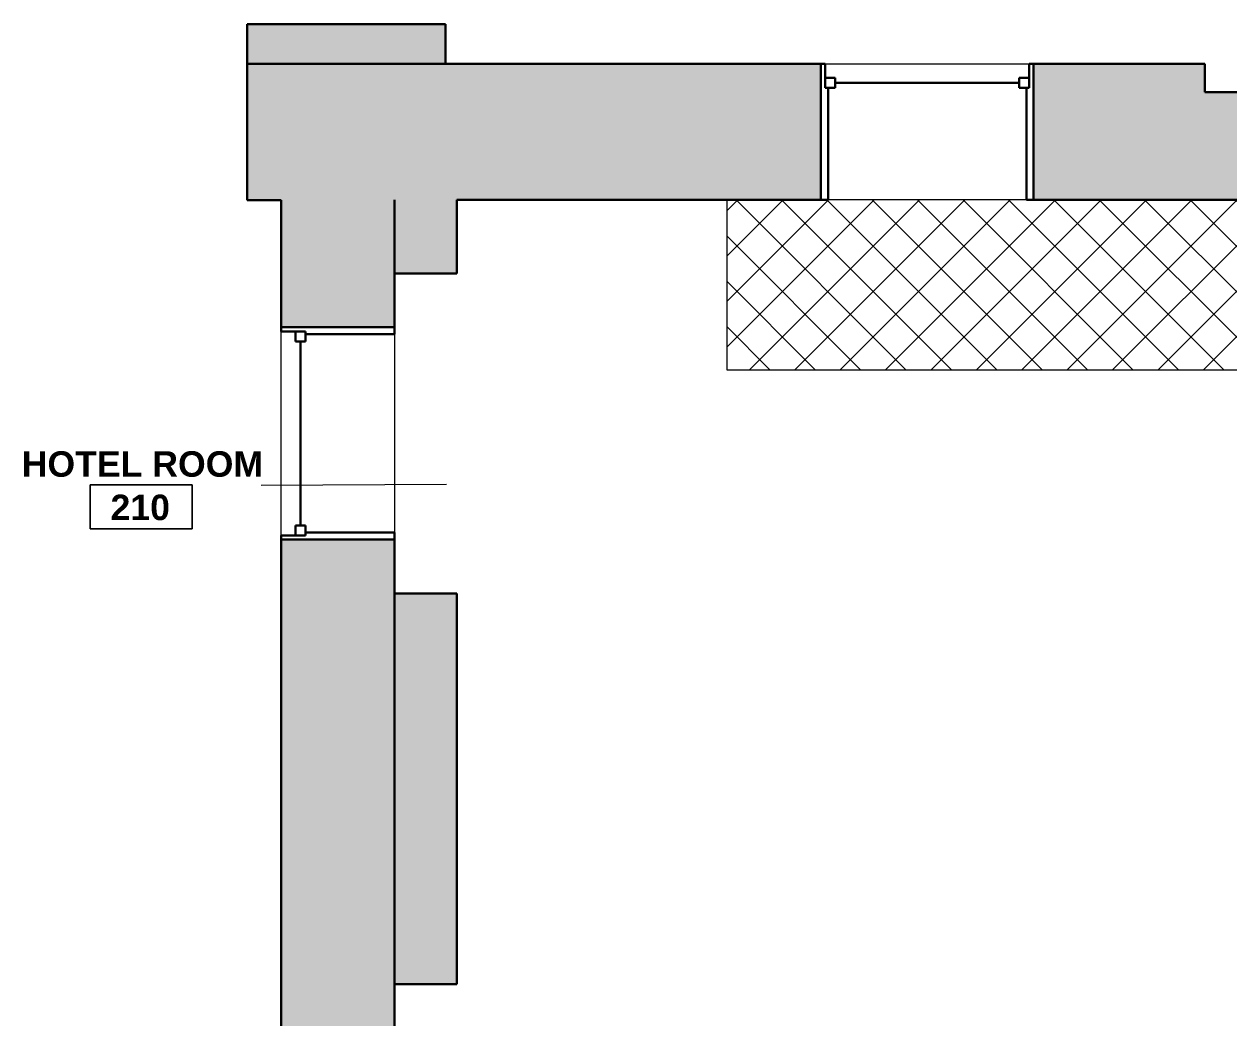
# Model space of a CAD drawing. Header units: inches. Extents: x -1176 to 1507, y -2587 to 978.
# Drawn here: x -1080.5 to -867.8, y 645.4 to 820.9 of the extents above; entities that cross this region are included whole.
import ezdxf

# ---------------------------------------------------------------- set-up
doc = ezdxf.new("R2010")
doc.units = ezdxf.units.IN
doc.header["$MEASUREMENT"] = 0
for name, color, linetype, lineweight in [('A-AREA-IDEN', 2, 'Continuous', 9), ('A-GLAZ', 151, 'Continuous', 18), ('A-WALL', 113, 'Continuous', 18), ('A-WALL-PATT', 111, 'Continuous', 18), ('Q-CASE', 31, 'Continuous', 9)]:
    doc.layers.add(name, color=color, linetype=linetype, lineweight=lineweight)
doc.styles.add('Swis721 Lt BT_B', font='', dxfattribs={"height": 4.5})
doc.styles.get('Swis721 Lt BT_B').set_extended_font_data('Swis721 Lt BT', bold=True)

# ---------------------------------------------------------------- blocks, each defined once
blk = doc.blocks.new('Double Hung - side window 4_ X 6_ 3_ H-6090582-2nd Floor Construction')
at = {"layer": 'A-GLAZ', "color": 8, "lineweight": 30}
for p, q in [((-18.75, 12), (-18, 12)), ((-18, 7.75), (-18, 12)), ((18, 7.75), (18, 12)), ((18.75, 12), (18, 12)), ((-18, 9.5), (-18, 7.75)), ((-18, 9.5), (-16.25, 9.5)), ((-16.25, 9.5), (-16.25, 7.75)), ((-16.25, 8.625), (16.25, 8.625)), ((16.25, 9.5), (16.25, 7.75)), ((18, 9.5), (16.25, 9.5)), ((18, 9.5), (18, 7.75)), ((-18, 7.75), (-16.25, 7.75)), ((-18, 7.75), (-17.5, 7.75)), ((-17.5, -12), (-17.5, 7.75)), ((18, 7.75), (16.25, 7.75)), ((17.5, 7.75), (18, 7.75)), ((17.5, 7.75), (17.5, -12)), ((-17.5, -12), (-18.75, -12)), ((17.5, -12), (18.75, -12))]:
    blk.add_line(p, q, dxfattribs=at)
blk = doc.blocks.new('Double Hung - side window 4_ X 6_ 3_ H-6972878-2nd Floor Construction')
at = {"layer": 'A-GLAZ', "color": 8, "lineweight": 30}
for p, q in [((-18.75, 10), (-18, 10)), ((-18, 5.75), (-18, 10)), ((18, 5.75), (18, 10)), ((18.75, 10), (18, 10)), ((-18, 7.5), (-18, 5.75)), ((-18, 7.5), (-16.25, 7.5)), ((-16.25, 7.5), (-16.25, 5.75)), ((-16.25, 6.625), (16.25, 6.625)), ((16.25, 7.5), (16.25, 5.75)), ((18, 7.5), (16.25, 7.5)), ((18, 7.5), (18, 5.75)), ((-18, 5.75), (-16.25, 5.75)), ((-18, 5.75), (-17.5, 5.75)), ((-17.5, -10), (-17.5, 5.75)), ((18, 5.75), (16.25, 5.75)), ((17.5, 5.75), (18, 5.75)), ((17.5, 5.75), (17.5, -10)), ((-17.5, -10), (-18.75, -10)), ((17.5, -10), (18.75, -10))]:
    blk.add_line(p, q, dxfattribs=at)
blk = doc.blocks.new('Desk30 - Desk-6998100-2nd Floor Construction')
at = {"layer": 'Q-CASE'}
h = blk.add_hatch(dxfattribs=at)
h.set_pattern_fill('FP_16', color=256, style=0, pattern_type=2)
h.set_pattern_definition([(45, (3168.006, -296.045), (-4.006467, 4.006467), []), (135, (3168.006, -296.045), (-4.006467, -4.006467), [])])
h.paths.add_polyline_path([(2211.56, 463.83), (2343.51, 463.83), (2343.51, 493.83), (2211.56, 493.83)], flags=0)
for p, q in [((2211.56, 493.83), (2211.56, 463.83)), ((2265.69, 493.83), (2228.19, 493.83)), ((2343.51, 463.83), (2343.51, 493.83)), ((2211.56, 463.83), (2343.51, 463.83))]:
    blk.add_line(p, q, dxfattribs=at)
blk = doc.blocks.new('Room Tag - Room Name and Number-3379422-2nd Floor Construction')
at = {"layer": 'A-AREA-IDEN'}
for p, q in [((-0.1881, -0.1636), (-0.1881, -0.0018)), ((-0.1881, -0.0018), (0.1869, -0.0018)), ((0.1869, -0.0018), (-0.1881, -0.0018)), ((-0.1881, -0.0018), (-0.1881, -0.1636)), ((0.1869, -0.0018), (0.1869, -0.1636)), ((0.1869, -0.1636), (0.1869, -0.0018)), ((0.1869, -0.1636), (-0.1881, -0.1636)), ((-0.1881, -0.1636), (0.1869, -0.1636))]:
    blk.add_line(p, q, dxfattribs=at)

msp = doc.modelspace()

# ---------------------------------------------------------------- hatches: boundary and pattern name
at = {"layer": 'A-WALL-PATT', "lineweight": 9}
for points in [[(-1006.06, 813.87), (-1006.06, 820.87), (-1041.06, 820.87), (-1041.06, 813.87)], [(-1035.06, 789.81), (-1035.06, 813.87), (-1041.06, 813.87), (-1041.06, 789.81)], [(-1015.06, 776.87), (-1004.06, 776.87), (-1004.06, 789.87), (-1015.06, 789.87)], [(-1004.06, 651.37), (-1004.06, 720.37), (-1015.06, 720.37), (-1015.06, 651.37)]]:
    msp.add_hatch(color=7, dxfattribs=at).paths.add_polyline_path(points, flags=0)
h = msp.add_hatch(color=7, dxfattribs=at)
h.paths.add_polyline_path([(-1035.06, 789.87), (-939.81, 789.87), (-939.81, 813.87), (-1035.06, 813.87)], flags=0)
h.paths.add_polyline_path([(-872.06, 789.87), (-872.06, 813.87), (-902.31, 813.87), (-902.31, 789.87)], flags=0)
h = msp.add_hatch(color=7, dxfattribs=at)
h.paths.add_polyline_path([(-786.07, 789.87), (-732.06, 789.87), (-732.06, 808.87), (-786.07, 808.87)], flags=0)
h.paths.add_polyline_path([(-843.83, 789.87), (-823.57, 789.87), (-823.57, 808.87), (-872.06, 808.87), (-872.06, 789.87)], flags=0)
at = {"layer": 'A-WALL-PATT'}
h = msp.add_hatch(color=7, dxfattribs=at)
h.paths.add_polyline_path([(-1017.06, 16.25), (-1015.06, 16.25), (-1015.06, 96), (-1035.06, 96), (-1035.06, 16.25)], flags=0)
h.paths.add_polyline_path([(-1035.06, 133.5), (-1015.06, 133.5), (-1015.06, 216), (-1035.06, 216), (-1035.06, 174.93)], flags=0)
h.paths.add_polyline_path([(-1015.06, 253.5), (-1015.06, 342), (-1035.06, 342), (-1035.06, 253.5), (-1016.98, 253.5)], flags=0)
h.paths.add_polyline_path([(-1015.06, 379.5), (-1015.06, 468.12), (-1035.06, 468.12), (-1035.06, 379.5), (-1016.98, 379.5)], flags=0)
h.paths.add_polyline_path([(-1016.98, 505.62), (-1015.06, 505.62), (-1015.06, 604.37), (-1035.06, 604.37), (-1035.06, 505.62)], flags=0)
h.paths.add_polyline_path([(-1015.06, 641.87), (-1015.06, 729.87), (-1035.06, 729.87), (-1035.06, 641.87), (-1016.98, 641.87)], flags=0)
h.paths.add_polyline_path([(-1035.06, 767.37), (-1015.06, 767.37), (-1015.06, 789.87), (-1035.06, 789.87), (-1035.06, 789.81)], flags=0)

# ---------------------------------------------------------------- linework, layer by layer
at = {"layer": 'A-AREA-IDEN'}
msp.add_line((-1005.93, 739.61), (-1038.62, 739.43), dxfattribs=at)
at = {"layer": 'A-WALL', "color": 8, "lineweight": 30}
for p, q in [((-1041.06, 820.87), (-1041.06, 789.81)), ((-1006.06, 820.87), (-1041.06, 820.87)), ((-1006.06, 813.87), (-1006.06, 820.87)), ((-1041.06, 813.87), (-939.81, 813.87)), ((-939.81, 789.87), (-939.81, 813.87)), ((-872.06, 813.87), (-902.31, 813.87)), ((-902.31, 813.87), (-902.31, 789.87)), ((-872.06, 808.87), (-872.06, 813.87)), ((-823.57, 808.87), (-872.06, 808.87)), ((-1041.06, 789.81), (-1035.06, 789.81)), ((-1035.06, 789.81), (-1035.06, 767.37)), ((-1015.06, 789.87), (-1015.06, 767.37)), ((-1004.06, 789.87), (-939.81, 789.87)), ((-1004.06, 776.87), (-1004.06, 789.87)), ((-902.31, 789.87), (-823.57, 789.87)), ((-1015.06, 776.87), (-1004.06, 776.87)), ((-1035.06, 767.37), (-1015.06, 767.37)), ((-1035.06, 641.87), (-1035.06, 729.87)), ((-1035.06, 729.87), (-1015.06, 729.87)), ((-1015.06, 641.87), (-1015.06, 729.87)), ((-1004.06, 720.37), (-1015.06, 720.37)), ((-1004.06, 651.37), (-1004.06, 720.37)), ((-1015.06, 651.37), (-1004.06, 651.37))]:
    msp.add_line(p, q, dxfattribs=at)
at = {"layer": 'A-WALL', "lineweight": 9}
for p, q in [((-939.81, 813.87), (-902.31, 813.87)), ((-1035.06, 729.87), (-1035.06, 767.37)), ((-1015.06, 767.37), (-1015.06, 729.87))]:
    msp.add_line(p, q, dxfattribs=at)

# ---------------------------------------------------------------- block references
at = {"layer": 'A-AREA-IDEN', "xscale": 47.99999999999997, "yscale": 47.99999999999997, "zscale": 47.99999999999997}
msp.add_blockref('Room Tag - Room Name and Number-3379422-2nd Floor Construction', (-1059.76, 739.61), dxfattribs=at)
at = {"layer": 'A-GLAZ'}
msp.add_blockref('Double Hung - side window 4_ X 6_ 3_ H-6090582-2nd Floor Construction', (-921.06, 801.87), dxfattribs=at)
at = {"layer": 'A-GLAZ', "rotation": 89.99999999999991}
msp.add_blockref('Double Hung - side window 4_ X 6_ 3_ H-6972878-2nd Floor Construction', (-1025.06, 748.62), dxfattribs=at)
at = {"layer": 'Q-CASE'}
msp.add_blockref('Desk30 - Desk-6998100-2nd Floor Construction', (-3168.01, 296.04), dxfattribs=at)

# ---------------------------------------------------------------- texts
at = {"layer": 'A-AREA-IDEN', "char_height": 4.5, "attachment_point": 1, "style": 'Swis721 Lt BT_B'}
for s, insert, width in [('HOTEL ROOM', (-1080.88, 745.47), 51.0555), ('210', (-1065.2, 737.81), 12.726)]:
    msp.add_mtext(s, dxfattribs=dict(at, insert=insert, width=width))

doc.saveas('drawing.dxf')
